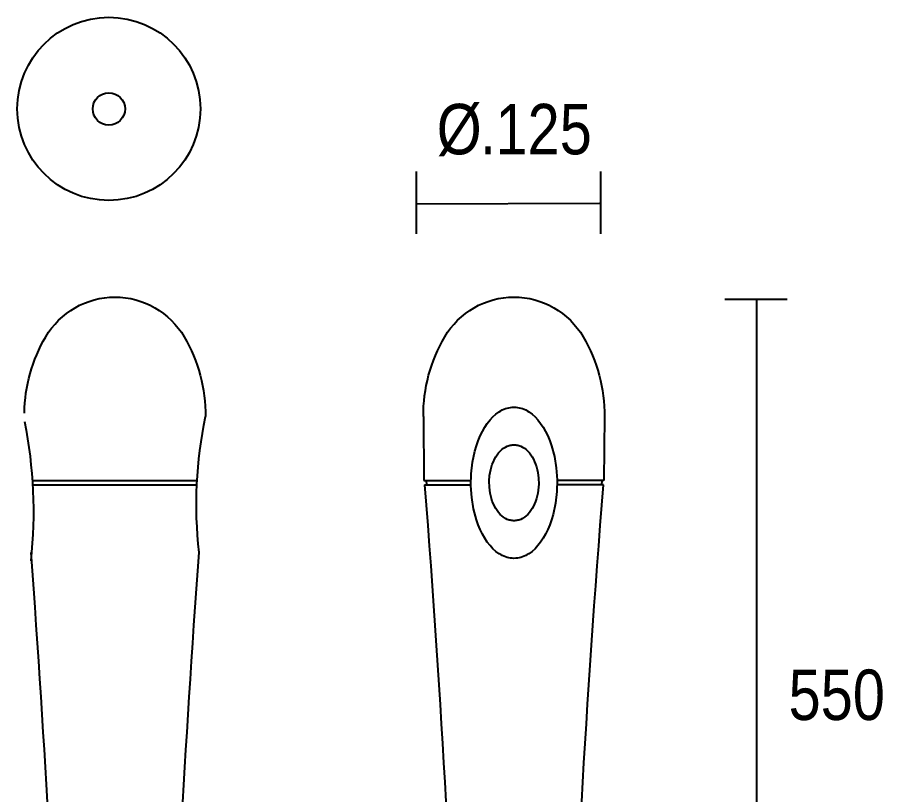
# Model space of a CAD drawing. Extents: x 6 to 175, y 6 to 277.
# Drawn here: x 24.2 to 175.2, y 141.6 to 277.2 of the extents above; entities that cross this region are included whole.
import ezdxf

# ---------------------------------------------------------------- set-up
doc = ezdxf.new("R2010")
doc.units = 0
doc.layers.add('LIVELLO_1', color=160, linetype='Continuous')
doc.styles.add('STD', font='txt')

# ---------------------------------------------------------------- blocks, each defined once
blk = doc.blocks.new('AI9-BLK1')
at = {"layer": 'LIVELLO_1', "color": 7}
for p, q in [((5.46, 110.15), (5.46, 99.28)), ((37.61, 110.15), (37.61, 99.28)), ((5.51, 104.53), (37.43, 104.63)), ((59.33, 87.89), (70.2, 87.89)), ((64.86, -55.4), (64.87, 87.84)), ((6.7, 67.4), (6.8, 56.25)), ((38.32, 67.4), (38.22, 56.25)), ((-61.45, 56.25), (-32.79, 56.25)), ((6.8, 56.25), (15, 56.25)), ((7.18, 56.25), (7.25, 55.48)), ((38.22, 56.25), (30.02, 56.25)), ((37.84, 56.25), (37.79, 55.51)), ((-61.42, 55.48), (-32.83, 55.48)), ((6.91, 55.48), (15, 55.48)), ((38.11, 55.48), (30.02, 55.48))]:
    blk.add_line(p, q, dxfattribs=at)
for points in [[(22.51, 42.67), (22.22, 42.69), (21.92, 42.71), (21.63, 42.76), (21.33, 42.84), (21.04, 42.93), (20.76, 43.04), (20.47, 43.16), (20.19, 43.32), (19.91, 43.49), (19.36, 43.88), (18.84, 44.35), (18.34, 44.9), (17.86, 45.5), (17.41, 46.18), (16.99, 46.91), (16.61, 47.69), (16.26, 48.53), (15.95, 49.42), (15.46, 51.3), (15.14, 53.29), (15, 55.34), (15.05, 57.41), (15.27, 59.44), (15.68, 61.39), (15.95, 62.3), (16.26, 63.19), (16.61, 64.03), (16.99, 64.82), (17.41, 65.55), (17.86, 66.22), (18.34, 66.83), (18.84, 67.37), (19.36, 67.84), (19.91, 68.24), (20.19, 68.41), (20.47, 68.56), (20.76, 68.69), (21.04, 68.8), (21.33, 68.89), (21.63, 68.96), (21.92, 69.01), (22.22, 69.04), (22.51, 69.05), (22.81, 69.04), (23.1, 69.01), (23.39, 68.96), (23.69, 68.89), (23.98, 68.8), (24.26, 68.69), (24.55, 68.56), (24.83, 68.41), (25.11, 68.24), (25.66, 67.84), (26.18, 67.37), (26.69, 66.83), (27.16, 66.22), (27.61, 65.55), (28.03, 64.82), (28.41, 64.03), (28.76, 63.19), (29.07, 62.3), (29.56, 60.43), (29.88, 58.44), (30.02, 56.38), (29.97, 54.31), (29.74, 52.28), (29.34, 50.34), (29.07, 49.42), (28.76, 48.53), (28.41, 47.69), (28.03, 46.91), (27.61, 46.18), (27.16, 45.5), (26.69, 44.9), (26.18, 44.35), (25.66, 43.88), (25.11, 43.49), (24.83, 43.32), (24.55, 43.16), (24.26, 43.04), (23.98, 42.93), (23.69, 42.84), (23.39, 42.76), (23.1, 42.71), (22.81, 42.69), (22.51, 42.67)], [(22.51, 49.23), (22.34, 49.24), (22.17, 49.26), (22, 49.28), (21.83, 49.32), (21.66, 49.36), (21.5, 49.42), (21.33, 49.48), (21.01, 49.65), (20.7, 49.84), (20.4, 50.08), (20.1, 50.35), (19.83, 50.66), (19.57, 51), (19.33, 51.36), (19.11, 51.76), (18.91, 52.18), (18.73, 52.62), (18.58, 53.09), (18.45, 53.57), (18.34, 54.06), (18.21, 55.08), (18.18, 56.12), (18.26, 57.15), (18.34, 57.66), (18.45, 58.16), (18.58, 58.64), (18.73, 59.1), (18.91, 59.54), (19.11, 59.96), (19.33, 60.36), (19.57, 60.72), (19.83, 61.07), (20.1, 61.37), (20.4, 61.64), (20.7, 61.88), (21.01, 62.08), (21.33, 62.24), (21.5, 62.3), (21.66, 62.36), (21.83, 62.41), (22, 62.44), (22.17, 62.47), (22.34, 62.48), (22.51, 62.49), (22.68, 62.48), (22.85, 62.47), (23.02, 62.44), (23.19, 62.41), (23.35, 62.36), (23.52, 62.3), (23.69, 62.24), (24.01, 62.08), (24.32, 61.88), (24.62, 61.64), (24.91, 61.37), (25.19, 61.07), (25.45, 60.72), (25.69, 60.36), (25.91, 59.96), (26.11, 59.54), (26.29, 59.1), (26.44, 58.64), (26.57, 58.16), (26.68, 57.66), (26.81, 56.64), (26.84, 55.6), (26.76, 54.57), (26.68, 54.06), (26.57, 53.57), (26.44, 53.09), (26.29, 52.62), (26.11, 52.18), (25.91, 51.76), (25.69, 51.36), (25.45, 51), (25.19, 50.66), (24.91, 50.35), (24.62, 50.08), (24.32, 49.84), (24.01, 49.65), (23.69, 49.48), (23.52, 49.42), (23.35, 49.36), (23.19, 49.32), (23.02, 49.28), (22.85, 49.26), (22.68, 49.24), (22.51, 49.23)]]:
    blk.add_lwpolyline(points, dxfattribs=at)
for centre, radius in [((-48.19, 121.1), 15.98), ((-48.19, 121.09), 2.82)]:
    blk.add_circle(centre, radius, dxfattribs=at)
for points in [[(-59.21, 81.33), (-56.69, 85.62), (-52.1, 88.26), (-47.12, 88.26), (-42.15, 88.26), (-37.55, 85.62), (-35.04, 81.33)], [(10.42, 81.33), (12.94, 85.62), (17.54, 88.26), (22.51, 88.26), (27.48, 88.26), (32.08, 85.62), (34.6, 81.33)]]:
    blk.add_open_spline(points, degree=3, knots=[0, 0, 0, 0, 1, 1, 1, 2, 2, 2, 2], dxfattribs=at)
for points in [[(-62.93, 68.03), (-62.86, 72.72), (-61.58, 77.29), (-59.21, 81.33)], [(-35.04, 81.33), (-32.56, 77.1), (-31.28, 72.3), (-31.32, 67.4)], [(6.7, 67.4), (6.66, 72.3), (7.95, 77.1), (10.42, 81.33)], [(34.6, 81.33), (37.07, 77.1), (38.36, 72.3), (38.32, 67.4)], [(-62.93, 66.57), (-61.31, 58.54), (-60.94, 50.39), (-61.82, 42.25)], [(-32.43, 43.72), (-33.33, 51.64), (-32.96, 59.59), (-31.32, 67.4)], [(6.91, 55.48), (9.93, 17.52), (11.76, -17.61), (12.83, -53.38)], [(32.01, -53.38), (33.09, -17.65), (35.1, 17.56), (38.11, 55.48)], [(-61.82, 43.72), (-59.28, 9.52), (-57.59, -21.95), (-56.63, -53.6)], [(-37.56, -53.61), (-36.61, -21.92), (-34.96, 9.47), (-32.43, 43.72)]]:
    blk.add_open_spline(points, degree=3, dxfattribs=at)
at = {"layer": 'LIVELLO_1', "color": 7, "char_height": 8.8005, "attachment_point": 1, "style": 'STD'}
for s, insert in [('\\fArial Narrow|b0|i0;\\H8.8005;\\C7;Ø', (9.03, 121.97)), ('\\fArial Narrow|b0|i0;\\H8.8005;\\C7;125', (19.28, 121.97)), ('\\fArial Narrow|b0|i0;\\H8.8005;\\C7;.', (16.58, 121.97)), ('\\fArial Narrow|b0|i0;\\H8.8005;\\C7;550', (70.43, 23.27))]:
    blk.add_mtext(s, dxfattribs=dict(at, insert=insert))

msp = doc.modelspace()

# ---------------------------------------------------------------- block references
at = {"layer": 'LIVELLO_1', "color": 7}
msp.add_blockref('AI9-BLK1', (88.324325, 140.123144), dxfattribs=at)

doc.saveas('drawing.dxf')
